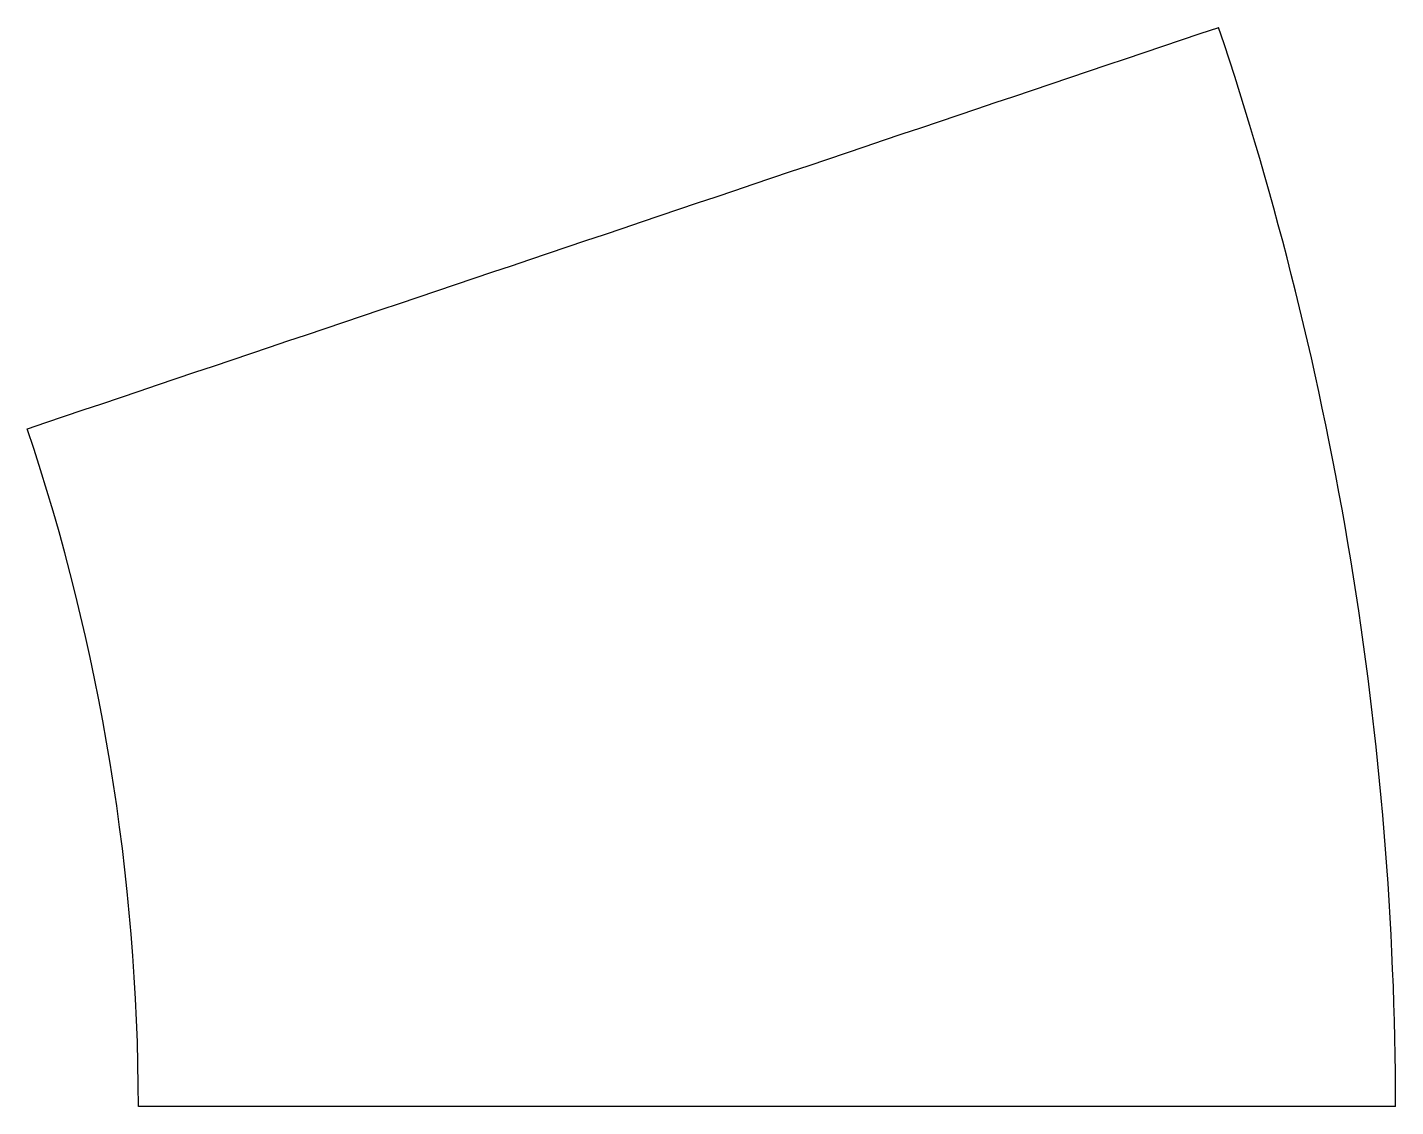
# Model space of a CAD drawing. Header units: inches. Extents: x -14 to 11.9, y 0 to 20.4.
import ezdxf

# ---------------------------------------------------------------- set-up
doc = ezdxf.new("R2010")
doc.units = ezdxf.units.IN
doc.header["$MEASUREMENT"] = 0

msp = doc.modelspace()

# ---------------------------------------------------------------- linework, layer by layer
for radius, start, end in [(64.297, 0.07113, 18.55139), (40.562, 0.1126, 18.5099)]:
    msp.add_arc((-52.43, -0.08), radius, start, end)
for points in [[(-13.966, 12.798), (-6.468, 15.324), (1.029, 17.85), (8.527, 20.377)], [(11.867, 0), (3.956, 0), (-3.956, 0), (-11.867, 0)]]:
    msp.add_open_spline(points, degree=3)

doc.saveas('drawing.dxf')
